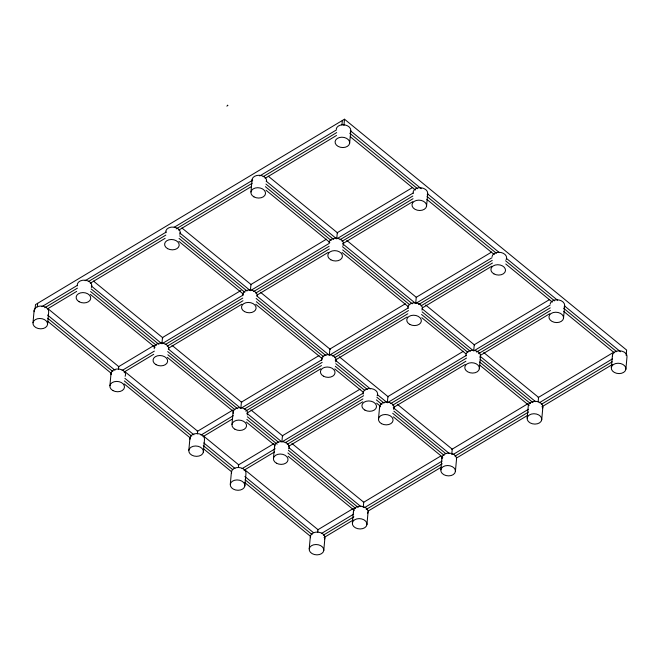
<?xml version="1.0" encoding="UTF-8"?>
<svg xmlns="http://www.w3.org/2000/svg" width="660" height="660" viewBox="0 0 660 660"><rect width="100%" height="100%" fill="white"/><g stroke="black" fill="none" stroke-linecap="round" stroke-linejoin="round"><path stroke-width="0.99" d="M33 322.789L34.13 310.349M35.087 309.061L35.492 304.615L344.495 119.204L626.637 350.08L626.15 355.418M37.323 306.875L37.645 303.32M47.545 324.514A7.326 5.156 5.2 0 0 37.282 318.805A7.326 5.156 5.2 0 0 35.986 327.64A7.326 5.156 5.2 0 0 47.545 324.514L48.675 312.073A7.326 5.156 5.2 0 0 41.2 306.034A7.326 5.156 5.2 0 0 34.188 311.693M109.906 385.721L111.037 373.279M118.478 369.278L118.726 366.605L48.122 308.83M188.826 450.302L189.956 437.861M197.406 433.859L197.645 431.194L124.666 371.473M203.371 452.026A7.326 5.156 5.2 0 0 193.116 446.317A7.326 5.156 5.2 0 0 191.812 455.153A7.326 5.156 5.2 0 0 203.371 452.026L204.501 439.585A7.326 5.156 5.2 0 0 197.026 433.554A7.326 5.156 5.2 0 0 190.014 439.213M250.948 192.019L252.079 179.569M231.982 424.413L233.12 411.964M230.299 484.242L231.429 471.801M250.462 289.814L250.94 284.485L326.395 239.209M238.433 467.445L238.672 464.78L203.593 436.079M244.843 485.966A7.326 5.156 5.2 0 0 234.589 480.257A7.326 5.156 5.2 0 0 233.285 489.093A7.326 5.156 5.2 0 0 244.843 485.966L245.974 473.525A7.326 5.156 5.2 0 0 238.499 467.486A7.326 5.156 5.2 0 0 231.487 473.146M273.454 458.345L274.593 445.904M341.938 124.946L342.342 120.499M343.934 125.425L344.495 119.204M336.724 238.895L337.293 232.675L412.748 187.399M309.218 548.823L310.357 536.382M329.381 354.395L329.86 349.066L405.322 303.79M349.643 143.245A7.326 5.156 5.2 0 0 339.388 137.536A7.326 5.156 5.2 0 0 338.093 146.371A7.326 5.156 5.2 0 0 349.643 143.245L350.782 130.804M317.749 532.348L317.988 529.683L244.629 469.656M323.763 550.547A7.326 5.156 5.2 0 0 313.508 544.838A7.326 5.156 5.2 0 0 312.205 553.674A7.326 5.156 5.2 0 0 323.763 550.547L324.893 538.106M352.374 522.926L353.512 510.485M363.248 507.573L363.734 502.235L291.976 443.512M366.919 524.65A7.326 5.156 5.2 0 0 356.664 518.941A7.326 5.156 5.2 0 0 355.361 527.777A7.326 5.156 5.2 0 0 366.919 524.65L368.049 512.209M378.502 418.82L379.64 406.378M387.42 401.89L387.907 396.561L463.361 351.285M426.558 206.184A7.326 5.156 5.2 0 0 416.295 200.467A7.326 5.156 5.2 0 0 415 209.302A7.326 5.156 5.2 0 0 426.558 206.184L427.688 193.735M440.855 469.846L441.986 457.396M451.745 454.526L452.232 449.196L397.419 404.341M455.392 471.57A7.326 5.156 5.2 0 0 445.137 465.853A7.326 5.156 5.2 0 0 443.842 474.688A7.326 5.156 5.2 0 0 455.392 471.57L456.53 459.121A7.326 5.156 5.2 0 0 449.047 453.09A7.326 5.156 5.2 0 0 442.035 458.749M479.366 368.758A7.326 5.156 5.2 0 0 469.103 363.041A7.326 5.156 5.2 0 0 467.808 371.885A7.326 5.156 5.2 0 0 479.366 368.758L480.496 356.309M527.167 418.052L528.297 405.603A7.326 5.156 5.2 0 1 537.265 401.527A7.326 5.156 5.2 0 1 542.404 408.623M538.156 401.841L538.56 397.394L483.747 352.539M541.712 419.776A7.326 5.156 5.2 0 0 531.448 414.067A7.326 5.156 5.2 0 0 530.153 422.903A7.326 5.156 5.2 0 0 541.712 419.776L542.842 407.335M563.524 318.26A7.326 5.156 5.2 0 0 553.261 312.551A7.326 5.156 5.2 0 0 551.966 321.387A7.326 5.156 5.2 0 0 563.524 318.26L564.655 305.819M611.325 367.554L612.455 355.113M625.87 369.278A7.326 5.156 5.2 0 0 615.607 363.569A7.326 5.156 5.2 0 0 614.312 372.405A7.326 5.156 5.2 0 0 625.87 369.278L627 356.837A7.326 5.156 5.2 0 0 619.525 350.807A7.326 5.156 5.2 0 0 612.513 356.458M226.834 106.103L227.914 105.451L227.56 105.163M41.918 306.636L77.195 285.475M85.132 280.706L166.27 232.023M174.207 227.263L252.697 180.172M259.751 175.931L336.484 129.896M44.773 307.725L77.41 288.148M88.308 281.605L165.817 235.1M176.179 228.88L252.153 183.29M263.117 176.715L336.691 132.569M47.594 308.83L76.684 291.382M90.28 283.222L165.148 238.301M178.736 230.142L251.501 186.483M265.089 178.332L336.509 135.481M240.958 290.474L162.484 337.557L161.923 343.777L243.037 295.111M118.297 366.869L154.044 345.419M250.379 290.705L329.34 243.325M337.598 238.367L413.061 193.091M122.092 370.474L154.349 351.12M165.256 344.578L242.764 298.072M253.712 291.497L329.117 246.254M340.048 239.696L412.822 196.028M124.063 372.091L153.706 354.304M167.227 346.186L242.979 300.737M255.692 293.114L329.34 248.919M342.02 241.312L413.044 198.701M168.721 348.092L241.907 304.186M257.177 295.02L328.243 252.376M342.647 243.738L412.838 201.622M318.995 355.583L241.403 402.138L240.842 408.358L321.956 359.692M491.708 252.013L416.254 297.28L415.685 303.509L492.013 257.705M197.216 431.45L232.963 410M329.299 355.286L408.26 307.906M201.011 435.055L233.269 415.701M244.175 409.159L322.171 362.356M332.632 356.078L408.482 310.571M418.531 304.598L492.236 260.37M202.983 436.672L232.625 418.885M245.668 411.056L321.494 365.566M334.612 357.695L407.822 313.764M420.94 305.893L492.451 263.043M246.757 413.201L320.826 368.767M335.214 360.129L407.162 316.957M422.483 307.824L491.791 266.236M360.038 389.161L282.447 435.724L281.878 441.944L363 393.269M238.26 465.028L273.999 443.586M242.055 468.633L275.179 448.759M285.219 442.736L363.611 395.703M244.027 470.25L274.535 451.943M287.191 444.353L362.942 398.904M288.676 446.259L362.744 401.816M549.714 299.475L474.26 344.751L473.69 350.971L550.019 305.176M387.346 402.781L466.306 355.402M390.662 403.59L466.529 358.066M476.536 352.06L550.242 307.84M392.634 405.199L465.869 361.267M478.516 353.677L550.457 310.505M393.261 407.624L465.209 364.46M480.488 355.295L549.796 313.698M317.584 529.922L353.323 508.481M363.33 502.474L440.839 455.969M451.795 449.394L528.066 403.631M538.123 397.592L613.948 352.102M321.379 533.528L353.628 514.173M364.526 507.639L442.035 461.134M452.983 454.567L528.38 409.324M539.319 402.757L612.505 358.85M323.35 535.144L353.859 516.838M366.185 509.446L442.249 463.807M454.954 456.175L528.594 411.997M541.291 404.374L612.241 361.804M324.06 537.512L353.166 520.055M368.156 511.055L441.358 467.14M456.349 458.139L527.785 415.28M541.893 406.816L612.447 364.477M350.311 130.647L421.245 188.694M427.614 193.908L499.348 252.607M506.517 258.472L557.527 300.217M564.704 306.083L620.491 351.739M349.742 133.246L417.524 188.71M427.053 196.507L496.444 253.291M505.577 260.766L554.573 300.861M563.574 308.228L616.737 351.73M350.311 136.777L415.363 190.006M426.855 199.411L494.29 254.587M505.783 263.992L552.346 302.099M563.78 311.454L614.262 352.762M268.274 176.195L337.664 232.98M346.789 240.446L416.6 297.569M425.667 305.011L474.631 345.081M266.112 181.112L336.303 238.549M343.051 244.068L415.239 303.138M421.946 308.649L473.278 350.658M480.002 356.161L535.615 401.668M265.947 184.057L333.704 239.506M342.482 246.667L412.286 303.79M422.152 311.883L470.332 351.31M480.233 359.403L532.983 402.575M265.386 186.656L331.188 240.487M342.688 249.917L409.662 304.722M421.575 314.474L467.858 352.341M479.663 362.002L530.5 403.606M266.021 190.22L329.827 242.434M342.111 252.508L407.954 306.388M421.789 317.707L466.018 353.9M479.886 365.244L529.139 405.553M181.945 227.997L251.336 284.782M260.461 292.248L330.264 349.371M339.339 356.812L388.303 396.883M179.784 232.914L249.975 290.351M256.715 295.87L328.903 354.94M335.61 360.451L370.359 388.888M377.471 394.705L386.95 402.46M393.673 407.962L449.279 453.469M179.636 235.851L247.022 290.994M256.146 298.46L325.957 355.583M335.825 363.685L367.414 389.532M376.893 397.287L383.996 403.103M393.896 411.205L445.871 453.717M179.075 238.45L244.86 292.289M256.369 301.702L323.796 356.878M335.305 366.3L364.823 390.448M376.365 399.894L381.942 404.456M392.7 413.267L444.139 455.351M178.893 241.37L243.499 294.236M255.799 304.301L322.435 358.825M334.76 368.907L363.462 392.395M376.596 403.144L380.581 406.403M393.343 416.848L442.778 457.297M93.472 281.086L162.863 337.862M171.988 345.328L241.791 402.451M250.932 409.934L282.826 436.029M91.311 286.003L161.502 343.439M168.242 348.959L240.43 408.028M247.178 413.548L281.457 441.598M289.014 447.777L360.781 506.501M91.162 288.94L158.92 344.38M167.673 351.549L237.484 408.672M247.393 416.782L278.503 442.241M288.453 450.376L358.198 507.449M90.593 291.538L156.387 345.37M167.896 354.791L234.877 409.604M246.832 419.38L277.126 444.172M287.892 452.974L355.666 508.439M246.287 421.996L274.989 445.483M288.123 456.233L354.304 510.386M90.42 294.451L155.026 347.317M167.326 357.382L233.17 411.262M47.553 315.059L114.98 370.235M124.897 378.345L193.908 434.816M203.825 442.951L234.919 468.394M244.86 476.536L313.434 532.645M47.776 318.301L112.827 371.53M124.319 380.935L191.746 436.111M203.263 445.549L232.757 469.689M245.099 479.77L312.073 534.592M47.677 321.272L111.433 373.453M124.187 383.881L190.336 438.017M203.882 449.105L231.784 471.933M244.53 482.369L310.687 536.497M111.094 374.632A7.326 5.156 5.2 0 1 119.064 369.039A7.326 5.156 5.2 0 1 125.144 376.299M310.406 537.727A7.326 5.156 5.2 0 1 318.376 532.141A7.326 5.156 5.2 0 1 324.456 539.393M363.115 394.168A7.326 5.156 5.2 0 1 371.085 388.575A7.326 5.156 5.2 0 1 377.165 395.835M233.17 413.317A7.326 5.156 5.2 0 1 241.139 407.723A7.326 5.156 5.2 0 1 247.22 414.983M550.11 304.095A7.326 5.156 5.2 0 1 559.078 300.011A7.326 5.156 5.2 0 1 564.209 307.106M379.69 407.731A7.326 5.156 5.2 0 1 387.659 402.138A7.326 5.156 5.2 0 1 393.739 409.398M274.642 447.249A7.326 5.156 5.2 0 1 282.612 441.664A7.326 5.156 5.2 0 1 288.692 448.915M154.25 348.736A7.326 5.156 5.2 0 1 161.263 343.076A7.326 5.156 5.2 0 1 168.737 349.107M336.237 129.079A7.326 5.156 5.2 0 1 345.205 124.996A7.326 5.156 5.2 0 1 350.336 132.091M165.817 232.716A7.326 5.156 5.2 0 1 173.786 227.123A7.326 5.156 5.2 0 1 179.867 234.382M466.01 355.938A7.326 5.156 5.2 0 1 473.971 350.353A7.326 5.156 5.2 0 1 480.051 357.604M77.344 285.796A7.326 5.156 5.2 0 1 85.313 280.211A7.326 5.156 5.2 0 1 91.394 287.463M492.063 256.591A7.326 5.156 5.2 0 1 501.031 252.508A7.326 5.156 5.2 0 1 506.162 259.611M328.985 242.509A7.326 5.156 5.2 0 1 337.953 238.425A7.326 5.156 5.2 0 1 343.084 245.52M407.962 308.435A7.326 5.156 5.2 0 1 415.932 302.849A7.326 5.156 5.2 0 1 422.004 310.101M353.562 511.83A7.326 5.156 5.2 0 1 361.531 506.245A7.326 5.156 5.2 0 1 367.612 513.496M321.643 360.228A7.326 5.156 5.2 0 1 329.612 354.643A7.326 5.156 5.2 0 1 335.692 361.894M252.136 180.923A7.326 5.156 5.2 0 1 259.149 175.263A7.326 5.156 5.2 0 1 266.623 181.302M242.723 295.647A7.326 5.156 5.2 0 1 249.736 289.988A7.326 5.156 5.2 0 1 257.21 296.026M413.201 193.363A7.326 5.156 5.2 0 1 421.162 187.77A7.326 5.156 5.2 0 1 427.243 195.03M112.893 390.572A7.326 5.156 5.2 0 0 124.451 387.445A7.326 5.156 5.2 0 0 114.196 381.736A7.326 5.156 5.2 0 0 112.893 390.572M364.914 410.108A7.326 5.156 5.2 0 0 376.472 406.989A7.326 5.156 5.2 0 0 366.217 401.272A7.326 5.156 5.2 0 0 364.914 410.108M234.968 429.256A7.326 5.156 5.2 0 0 246.526 426.137A7.326 5.156 5.2 0 0 236.272 420.42A7.326 5.156 5.2 0 0 234.968 429.256M381.488 423.67A7.326 5.156 5.2 0 0 393.046 420.552A7.326 5.156 5.2 0 0 382.792 414.835A7.326 5.156 5.2 0 0 381.488 423.67M276.441 463.196A7.326 5.156 5.2 0 0 287.999 460.069A7.326 5.156 5.2 0 0 277.745 454.361A7.326 5.156 5.2 0 0 276.441 463.196M156.049 364.675A7.326 5.156 5.2 0 0 167.607 361.556A7.326 5.156 5.2 0 0 157.352 355.839A7.326 5.156 5.2 0 0 156.049 364.675M167.615 248.655A7.326 5.156 5.2 0 0 179.173 245.536A7.326 5.156 5.2 0 0 168.919 239.819A7.326 5.156 5.2 0 0 167.615 248.655M79.142 301.744A7.326 5.156 5.2 0 0 90.7 298.617A7.326 5.156 5.2 0 0 80.446 292.908A7.326 5.156 5.2 0 0 79.142 301.744M493.919 273.884A7.326 5.156 5.2 0 0 505.478 270.765A7.326 5.156 5.2 0 0 495.214 265.048A7.326 5.156 5.2 0 0 493.919 273.884M330.841 259.801A7.326 5.156 5.2 0 0 342.4 256.674A7.326 5.156 5.2 0 0 332.137 250.965A7.326 5.156 5.2 0 0 330.841 259.801M409.761 324.382A7.326 5.156 5.2 0 0 421.319 321.255A7.326 5.156 5.2 0 0 411.056 315.546A7.326 5.156 5.2 0 0 409.761 324.382M323.441 376.175A7.326 5.156 5.2 0 0 335 373.048A7.326 5.156 5.2 0 0 324.745 367.339A7.326 5.156 5.2 0 0 323.441 376.175M253.935 196.87A7.326 5.156 5.2 0 0 265.493 193.743A7.326 5.156 5.2 0 0 255.23 188.034A7.326 5.156 5.2 0 0 253.935 196.87M244.522 311.594A7.326 5.156 5.2 0 0 256.08 308.467A7.326 5.156 5.2 0 0 245.825 302.759A7.326 5.156 5.2 0 0 244.522 311.594"/></g></svg>
